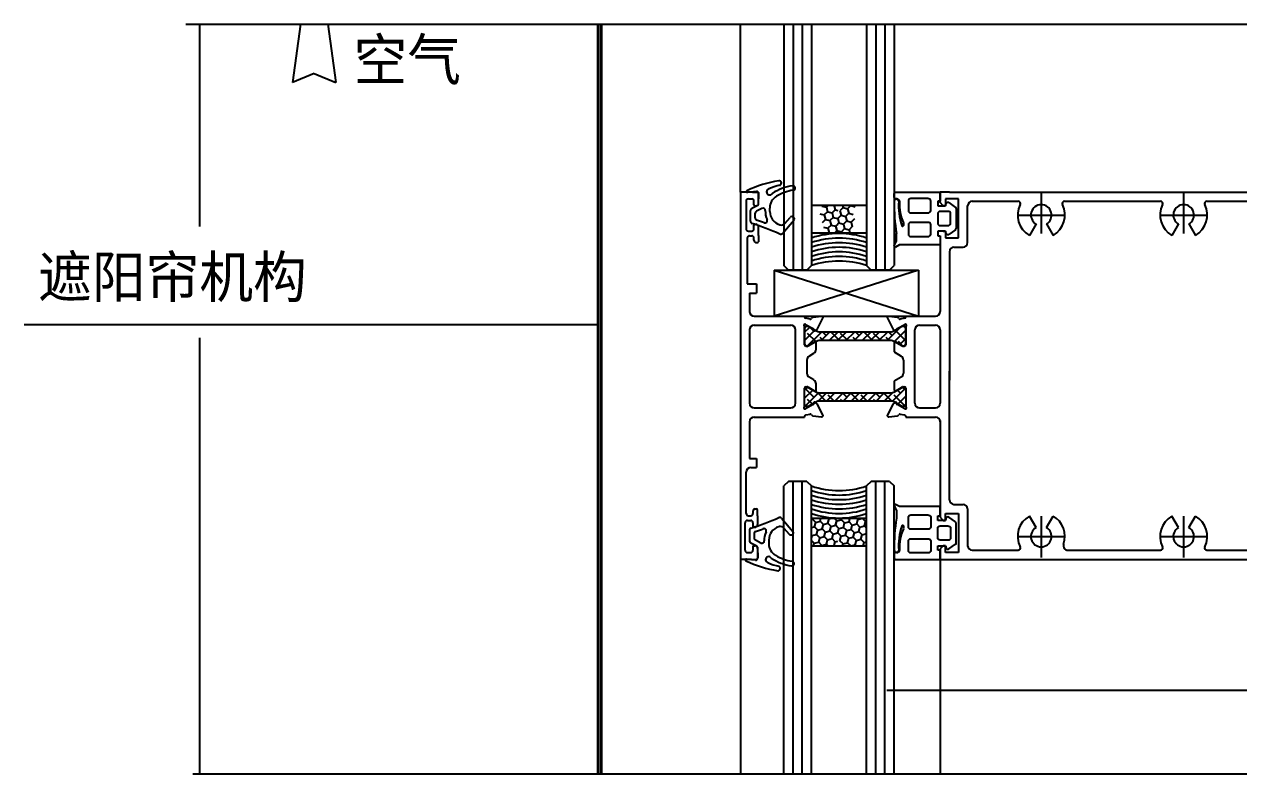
# Model space of a CAD drawing. Header units: metres. Extents: x 4581 to 5421, y 2124 to 3222.
# Drawn here: x 4584.1 to 4848.4, y 2123.6 to 2286.8 of the extents above; entities that cross this region are included whole.
import ezdxf

# ---------------------------------------------------------------- set-up
doc = ezdxf.new("R2010")
doc.units = ezdxf.units.M
for name, color, linetype in [('1', 1, 'Continuous'), ('10', 1, 'Continuous'), ('4', 4, 'Continuous'), ('型材', 1, 'Continuous'), ('隔热条', 3, 'Continuous')]:
    doc.layers.add(name, color=color, linetype=linetype)

msp = doc.modelspace()

# ---------------------------------------------------------------- hatches: boundary and pattern name
at = {"layer": '隔热条'}
h = msp.add_hatch(dxfattribs=at)
h.set_pattern_fill('ANSI38', scale=0.4)
h.paths.add_polyline_path([(4772.78, 2217.96, -0.13), (4773.38, 2217.8), (4773.68, 2217.63, -0.09), (4773.74, 2217.6), (4774.22, 2217.31), (4775.18, 2216.76), (4775.54, 2216.76, 0.41), (4775.94, 2217.15), (4775.94, 2220.57, 0.41), (4775.54, 2220.96), (4775.18, 2220.96), (4773.96, 2220.26), (4773.96, 2220.19, -0.58), (4773.65, 2220.03), (4773.61, 2220.05), (4773.38, 2219.92, -0.13), (4772.78, 2219.76), (4757.1, 2219.76, -0.13), (4756.5, 2219.92), (4756.27, 2220.05), (4756.23, 2220.03, -0.58), (4755.92, 2220.19), (4755.92, 2220.26), (4754.7, 2220.96), (4754.34, 2220.96, 0.41), (4753.94, 2220.56), (4753.94, 2217.16, 0.41), (4754.34, 2216.76), (4754.7, 2216.76), (4755.66, 2217.31), (4756.13, 2217.6, -0.09), (4756.2, 2217.63), (4756.5, 2217.8, -0.13), (4757.1, 2217.96)])
h = msp.add_hatch(dxfattribs=at)
h.set_pattern_fill('ANSI38', scale=0.4)
h.paths.add_polyline_path([(4754.7, 2207.72), (4754.34, 2207.72, 0.41), (4753.94, 2207.32), (4753.94, 2203.92, 0.41), (4754.34, 2203.52), (4754.7, 2203.52), (4755.92, 2204.22), (4755.92, 2204.29, -0.58), (4756.23, 2204.45), (4756.27, 2204.42), (4756.5, 2204.56, -0.13), (4757.1, 2204.72), (4772.78, 2204.72, -0.13), (4773.38, 2204.56), (4773.61, 2204.42), (4773.65, 2204.45, -0.58), (4773.96, 2204.29), (4773.96, 2204.22), (4775.18, 2203.52), (4775.54, 2203.52, 0.41), (4775.94, 2203.91), (4775.94, 2207.33, 0.41), (4775.54, 2207.72), (4775.18, 2207.72), (4774.22, 2207.16), (4773.74, 2206.88, -0.09), (4773.68, 2206.85), (4773.38, 2206.68, -0.13), (4772.78, 2206.52), (4757.1, 2206.52, -0.13), (4756.5, 2206.68), (4756.2, 2206.85, -0.09), (4756.13, 2206.88), (4755.66, 2207.16)])

# ---------------------------------------------------------------- linework, layer by layer
for p, q in [((4749.43, 2286.78), (4749.43, 2234.24)), ((4751.43, 2286.78), (4751.43, 2233.24)), ((4753.43, 2286.78), (4753.43, 2233.24)), ((4755.43, 2286.78), (4755.43, 2234.24)), ((4767.43, 2286.78), (4767.43, 2234.24)), ((4769.43, 2286.78), (4769.43, 2233.24)), ((4771.43, 2286.78), (4771.43, 2233.24)), ((4773.43, 2286.78), (4773.43, 2234.24)), ((4742.57, 2250.24), (4739.95, 2250.24)), ((4739.95, 2250.24), (4739.95, 2170.24)), ((4742.57, 2250.24), (4740.45, 2250.24)), ((4743.47, 2250.39), (4741.49, 2250.16)), ((4742.57, 2250.24), (4743.71, 2250.24)), ((4742.57, 2250.24), (4743.71, 2250.24)), ((4743.91, 2247.84), (4743.91, 2250.04)), ((4743.91, 2247.84), (4743.91, 2250.04)), ((4773.73, 2250.24), (4783.43, 2250.24)), ((4783.43, 2250.24), (4783.43, 2248.24)), ((4783.43, 2247.94), (4783.43, 2250.24)), ((4785.45, 2250.24), (4783.45, 2250.24)), ((4785.45, 2250.24), (4893.43, 2250.24)), ((4805.45, 2250.24), (4805.45, 2241.24)), ((4815.45, 2250.24), (4825.45, 2250.24)), ((4836.45, 2250.24), (4836.45, 2241.24)), ((4741.2, 2248.24), (4741.2, 2242.24)), ((4741.7, 2248.74), (4742.41, 2248.74)), ((4743.76, 2247.35), (4742.43, 2246.69)), ((4742.91, 2247.44), (4742.91, 2248.24)), ((4743.87, 2247.63), (4743.97, 2249.89)), ((4743.87, 2247.53), (4743.87, 2247.63)), ((4767.43, 2247.32), (4755.43, 2247.32)), ((4762.19, 2247.32), (4762.31, 2246.86)), ((4763.98, 2247.32), (4763.98, 2247.31)), ((4773.43, 2249.04), (4773.43, 2249.94)), ((4774.03, 2248.74), (4773.73, 2248.74)), ((4782.94, 2248.24), (4782.94, 2247.24)), ((4783.43, 2248.24), (4782.94, 2248.24)), ((4784.13, 2247.24), (4783.43, 2247.94)), ((4787.43, 2248.74), (4784.63, 2248.74)), ((4784.63, 2248.74), (4784.63, 2247.24)), ((4784.63, 2247.24), (4784.77, 2247.77)), ((4785.31, 2247.95), (4786.8, 2246.91)), ((4787.43, 2240.24), (4787.43, 2248.74)), ((4790.43, 2248.24), (4800.4, 2248.24)), ((4810.51, 2248.24), (4831.4, 2248.24)), ((4841.51, 2248.24), (4890.43, 2248.24)), ((4742.16, 2243.89), (4742.16, 2246.24)), ((4743.11, 2247.24), (4743.31, 2247.24)), ((4743.16, 2244.62), (4743.16, 2245.62)), ((4744.65, 2246.68), (4743.43, 2246.07)), ((4746.37, 2246.01), (4746.37, 2246.77)), ((4749.65, 2243.41), (4750.78, 2244.73)), ((4751.64, 2244.65), (4751.49, 2244.78)), ((4757.26, 2245.51), (4758.22, 2245.25)), ((4757.71, 2247.18), (4758.67, 2246.92)), ((4758.93, 2245.95), (4758.22, 2245.25)), ((4758.22, 2245.25), (4758.48, 2244.28)), ((4758.94, 2247.19), (4758.67, 2246.92)), ((4758.67, 2246.92), (4758.93, 2245.95)), ((4758.93, 2245.95), (4759.9, 2245.69)), ((4760.16, 2244.73), (4759.45, 2244.02)), ((4760.6, 2246.4), (4759.9, 2245.69)), ((4759.9, 2245.69), (4760.16, 2244.73)), ((4760.16, 2244.73), (4761.12, 2244.47)), ((4760.39, 2247.19), (4760.6, 2246.4)), ((4760.6, 2246.4), (4761.15, 2246.26)), ((4761.86, 2245.19), (4761.15, 2244.48)), ((4762.31, 2246.86), (4761.6, 2246.15)), ((4761.6, 2246.15), (4761.86, 2245.19)), ((4761.86, 2245.19), (4762.83, 2244.93)), ((4762.31, 2246.86), (4763.28, 2246.6)), ((4763.53, 2245.63), (4762.83, 2244.93)), ((4762.83, 2244.93), (4763.09, 2243.96)), ((4763.98, 2247.31), (4763.28, 2246.6)), ((4763.28, 2246.6), (4763.53, 2245.63)), ((4763.53, 2245.63), (4764.5, 2245.38)), ((4763.98, 2247.31), (4764.95, 2247.05)), ((4782.94, 2247.24), (4784.63, 2247.24)), ((4784.63, 2247.24), (4784.13, 2247.24)), ((4786.93, 2246.67), (4786.93, 2242.31)), ((4789.43, 2239.24), (4789.43, 2247.24)), ((4800.31, 2245.24), (4810.6, 2245.24)), ((4831.31, 2245.24), (4841.6, 2245.24)), ((4742.91, 2242.24), (4742.91, 2243.04)), ((4743.11, 2243.24), (4743.31, 2243.24)), ((4743.11, 2243.24), (4743.31, 2243.24)), ((4743.91, 2240.75), (4743.91, 2242.64)), ((4749.11, 2241.24), (4751.67, 2244.23)), ((4758.48, 2244.28), (4757.78, 2243.57)), ((4758.04, 2242.61), (4759, 2242.35)), ((4758.48, 2244.28), (4759.45, 2244.02)), ((4759.71, 2243.06), (4759, 2242.35)), ((4759, 2242.35), (4759.26, 2241.38)), ((4759.45, 2244.02), (4759.71, 2243.06)), ((4759.71, 2243.06), (4760.67, 2242.8)), ((4761.15, 2243.27), (4760.67, 2242.8)), ((4760.67, 2242.8), (4760.93, 2241.83)), ((4761.41, 2243.51), (4760.71, 2242.81)), ((4760.71, 2242.81), (4760.97, 2241.84)), ((4761.15, 2244.5), (4761.12, 2244.47)), ((4761.12, 2244.47), (4761.15, 2244.37)), ((4761.15, 2244.48), (4761.41, 2243.51)), ((4761.41, 2243.51), (4762.38, 2243.25)), ((4762.64, 2242.29), (4761.93, 2241.58)), ((4763.09, 2243.96), (4762.38, 2243.25)), ((4762.38, 2243.25), (4762.64, 2242.29)), ((4762.64, 2242.29), (4763.6, 2242.03)), ((4763.09, 2243.96), (4764.05, 2243.7)), ((4764.31, 2242.74), (4763.6, 2242.03)), ((4763.6, 2242.03), (4763.79, 2241.32)), ((4764.76, 2244.41), (4764.05, 2243.7)), ((4764.05, 2243.7), (4764.31, 2242.74)), ((4786.78, 2242.05), (4785.31, 2241.03)), ((4804.33, 2243.29), (4802.88, 2240.78)), ((4806.58, 2243.29), (4808.03, 2240.78)), ((4835.33, 2243.29), (4833.88, 2240.78)), ((4837.58, 2243.29), (4839.03, 2240.78)), ((4741.45, 2240.24), (4741.45, 2230.24)), ((4741.7, 2241.74), (4742.41, 2241.74)), ((4741.95, 2240.74), (4742.41, 2240.74)), ((4742.91, 2239.74), (4742.91, 2240.24)), ((4743.91, 2240.75), (4743.91, 2239.44)), ((4767.43, 2241.32), (4755.43, 2241.32)), ((4759.26, 2241.38), (4759.19, 2241.32)), ((4759.26, 2241.38), (4759.5, 2241.32)), ((4760.93, 2241.83), (4760.42, 2241.32)), ((4760.93, 2241.83), (4761.15, 2241.77)), ((4760.97, 2241.84), (4761.93, 2241.58)), ((4761.93, 2241.58), (4762, 2241.32)), ((4773.44, 2238.52), (4773.93, 2239.63)), ((4773.93, 2239.63), (4773.93, 2241.25)), ((4784.63, 2241.74), (4782.94, 2241.74)), ((4782.94, 2241.74), (4782.94, 2240.74)), ((4782.94, 2240.74), (4783.43, 2240.74)), ((4783.43, 2240.74), (4783.43, 2238.74)), ((4784.13, 2241.74), (4784.63, 2241.74)), ((4784.77, 2241.21), (4784.63, 2241.74)), ((4784.63, 2241.74), (4784.63, 2240.24)), ((4784.63, 2240.24), (4787.43, 2240.24)), ((4743.41, 2239.24), (4743.71, 2239.24)), ((4774.56, 2238.74), (4773.72, 2238.26)), ((4783.43, 2238.74), (4774.56, 2238.74)), ((4783.43, 2238.74), (4783.45, 2224.24)), ((4785.45, 2237.24), (4785.45, 2209.25)), ((4786.45, 2238.24), (4788.43, 2238.24)), ((4750.43, 2233.24), (4749.43, 2234.24)), ((4754.43, 2233.24), (4755.43, 2234.24)), ((4768.43, 2233.24), (4767.43, 2234.24)), ((4772.43, 2233.24), (4773.43, 2234.24)), ((4754.43, 2233.24), (4750.43, 2233.24)), ((4772.43, 2233.24), (4768.43, 2233.24)), ((4741.45, 2230.24), (4743.45, 2230.24)), ((4743.45, 2230.24), (4743.45, 2228.24)), ((4741.95, 2228.24), (4741.95, 2224.24)), ((4741.95, 2228.24), (4743.45, 2228.24)), ((4742.95, 2223.24), (4753.94, 2223.24)), ((4742.95, 2221.24), (4750.45, 2221.24)), ((4750.45, 2221.24), (4750.94, 2221.24)), ((4751.94, 2223.24), (4753.94, 2223.24)), ((4753.94, 2223.07), (4753.94, 2223.24)), ((4775.94, 2223.07), (4775.94, 2223.24)), ((4775.94, 2223.24), (4782.45, 2223.24)), ((4778.94, 2221.24), (4782.45, 2221.24)), ((4741.95, 2220.24), (4741.95, 2204.24)), ((4783.45, 2220.24), (4783.45, 2204.24)), ((4754.43, 2213.67), (4754.43, 2210.8)), ((4775.45, 2213.67), (4775.45, 2210.8)), ((4785.45, 2183.24), (4785.45, 2211.22)), ((4742.95, 2203.24), (4750.94, 2203.24)), ((4778.94, 2203.24), (4782.45, 2203.24)), ((4741.95, 2200.24), (4741.95, 2192.24)), ((4742.95, 2201.24), (4753.94, 2201.24)), ((4753.94, 2201.41), (4753.94, 2201.24)), ((4775.94, 2201.41), (4775.94, 2201.24)), ((4775.94, 2201.24), (4782.45, 2201.24)), ((4783.43, 2200.47), (4783.43, 2181.74)), ((4741.95, 2192.24), (4743.45, 2192.24)), ((4743.45, 2192.24), (4743.45, 2190.24)), ((4741.23, 2180.24), (4741.23, 2189.24)), ((4742.23, 2190.24), (4743.45, 2190.24)), ((4750.43, 2187.24), (4749.43, 2186.24)), ((4754.43, 2187.24), (4750.43, 2187.24)), ((4751.43, 2123.58), (4751.43, 2187.24)), ((4753.43, 2123.58), (4753.43, 2187.24)), ((4754.43, 2187.24), (4755.43, 2186.24)), ((4768.43, 2187.24), (4767.43, 2186.24)), ((4772.43, 2187.24), (4768.43, 2187.24)), ((4769.43, 2123.58), (4769.43, 2187.24)), ((4771.43, 2123.58), (4771.43, 2187.24)), ((4772.43, 2187.24), (4773.43, 2186.24)), ((4749.43, 2123.58), (4749.43, 2186.24)), ((4755.43, 2123.58), (4755.43, 2186.24)), ((4767.43, 2123.58), (4767.43, 2186.24)), ((4773.43, 2123.58), (4773.43, 2186.24)), ((4743.19, 2181.24), (4743.49, 2181.24)), ((4773.44, 2181.96), (4773.93, 2180.85)), ((4774.56, 2181.74), (4773.72, 2182.21)), ((4783.43, 2181.74), (4774.56, 2181.74)), ((4783.43, 2181.74), (4783.43, 2179.44)), ((4783.43, 2179.74), (4783.43, 2181.74)), ((4786.45, 2182.24), (4788.43, 2182.24)), ((4789.43, 2181.24), (4789.43, 2173.24)), ((4741.48, 2178.74), (4742.19, 2178.74)), ((4741.73, 2179.74), (4742.19, 2179.74)), ((4742.69, 2180.74), (4742.69, 2180.24)), ((4743.69, 2179.73), (4743.69, 2181.04)), ((4743.69, 2179.73), (4743.69, 2177.84)), ((4748.88, 2179.23), (4751.45, 2176.25)), ((4767.43, 2179.16), (4755.43, 2179.16)), ((4755.43, 2178.96), (4755.65, 2179.02)), ((4755.65, 2179.02), (4755.69, 2179.16)), ((4756.36, 2178.32), (4755.65, 2179.02)), ((4756.36, 2178.32), (4757.33, 2178.58)), ((4757.33, 2178.58), (4757.48, 2179.16)), ((4758.04, 2177.87), (4757.33, 2178.58)), ((4759, 2178.13), (4759.26, 2179.09)), ((4759.26, 2179.09), (4759.19, 2179.16)), ((4759.26, 2179.09), (4759.5, 2179.16)), ((4760.93, 2178.65), (4760.42, 2179.16)), ((4760.67, 2177.68), (4760.93, 2178.65)), ((4760.71, 2177.67), (4760.97, 2178.64)), ((4760.93, 2178.65), (4761.15, 2178.7)), ((4760.97, 2178.64), (4761.93, 2178.9)), ((4761.93, 2178.9), (4762, 2179.16)), ((4762.64, 2178.19), (4761.93, 2178.9)), ((4763.6, 2178.45), (4763.79, 2179.16)), ((4765.28, 2178), (4765.54, 2178.97)), ((4765.54, 2178.97), (4765.34, 2179.16)), ((4765.54, 2178.97), (4766.26, 2179.16)), ((4767.21, 2178.52), (4766.57, 2179.16)), ((4767.21, 2178.52), (4767.43, 2178.58)), ((4773.93, 2180.85), (4773.93, 2179.23)), ((4782.94, 2179.74), (4783.43, 2179.74)), ((4782.94, 2178.74), (4782.94, 2179.74)), ((4784.63, 2178.74), (4782.94, 2178.74)), ((4783.43, 2179.44), (4784.13, 2178.74)), ((4784.13, 2178.74), (4784.63, 2178.74)), ((4784.63, 2180.24), (4787.43, 2180.24)), ((4784.63, 2178.74), (4784.63, 2180.24)), ((4784.77, 2179.27), (4784.63, 2178.74)), ((4786.78, 2178.43), (4785.31, 2179.45)), ((4787.43, 2180.24), (4787.43, 2171.74)), ((4804.33, 2177.19), (4802.88, 2179.69)), ((4805.45, 2179.64), (4805.45, 2170.64)), ((4806.58, 2177.19), (4808.03, 2179.69)), ((4835.33, 2177.19), (4833.88, 2179.69)), ((4836.45, 2179.64), (4836.45, 2170.64)), ((4837.58, 2177.19), (4839.03, 2179.69)), ((4740.98, 2172.24), (4740.98, 2178.24)), ((4741.93, 2176.58), (4741.93, 2174.24)), ((4742.69, 2178.24), (4742.69, 2177.44)), ((4742.89, 2177.24), (4743.09, 2177.24)), ((4742.89, 2177.24), (4743.09, 2177.24)), ((4749.42, 2177.07), (4750.56, 2175.75)), ((4755.43, 2177.17), (4756.1, 2177.35)), ((4756.1, 2177.35), (4756.36, 2178.32)), ((4756.81, 2176.64), (4756.1, 2177.35)), ((4756.55, 2175.68), (4756.81, 2176.64)), ((4756.81, 2176.64), (4757.78, 2176.9)), ((4757.78, 2176.9), (4758.04, 2177.87)), ((4758.48, 2176.2), (4757.78, 2176.9)), ((4758.04, 2177.87), (4759, 2178.13)), ((4758.22, 2175.23), (4758.48, 2176.2)), ((4758.48, 2176.2), (4759.45, 2176.45)), ((4759.71, 2177.42), (4759, 2178.13)), ((4759.45, 2176.45), (4759.71, 2177.42)), ((4760.16, 2175.75), (4759.45, 2176.45)), ((4759.71, 2177.42), (4760.67, 2177.68)), ((4760.16, 2175.75), (4761.12, 2176.01)), ((4761.15, 2177.2), (4760.67, 2177.68)), ((4761.41, 2176.96), (4760.71, 2177.67)), ((4761.12, 2176.01), (4761.15, 2176.11)), ((4761.15, 2175.98), (4761.12, 2176.01)), ((4761.15, 2176), (4761.41, 2176.96)), ((4761.86, 2175.29), (4761.15, 2176)), ((4761.41, 2176.96), (4762.38, 2177.22)), ((4762.38, 2177.22), (4762.64, 2178.19)), ((4763.09, 2176.52), (4762.38, 2177.22)), ((4762.64, 2178.19), (4763.6, 2178.45)), ((4762.83, 2175.55), (4763.09, 2176.52)), ((4763.09, 2176.52), (4764.05, 2176.77)), ((4764.31, 2177.74), (4763.6, 2178.45)), ((4764.05, 2176.77), (4764.31, 2177.74)), ((4764.76, 2176.07), (4764.05, 2176.77)), ((4764.31, 2177.74), (4765.28, 2178)), ((4764.5, 2175.1), (4764.76, 2176.07)), ((4764.76, 2176.07), (4765.73, 2176.33)), ((4765.98, 2177.29), (4765.28, 2178)), ((4765.73, 2176.33), (4765.98, 2177.29)), ((4766.43, 2175.62), (4765.73, 2176.33)), ((4765.98, 2177.29), (4766.95, 2177.55)), ((4766.95, 2177.55), (4767.21, 2178.52)), ((4767.43, 2177.07), (4766.95, 2177.55)), ((4767.4, 2175.88), (4767.43, 2175.98)), ((4786.93, 2173.81), (4786.93, 2178.17)), ((4743.53, 2173.13), (4742.21, 2173.79)), ((4742.93, 2175.86), (4742.93, 2174.86)), ((4744.42, 2173.8), (4743.21, 2174.41)), ((4746.14, 2174.47), (4746.14, 2173.7)), ((4751.41, 2175.82), (4751.26, 2175.69)), ((4755.59, 2175.42), (4755.43, 2175.58)), ((4755.43, 2174.83), (4755.59, 2175.42)), ((4756.03, 2173.75), (4755.43, 2174.35)), ((4755.59, 2175.42), (4756.55, 2175.68)), ((4755.91, 2173.29), (4756.03, 2173.75)), ((4756.03, 2173.75), (4757, 2174.01)), ((4757.26, 2174.97), (4756.55, 2175.68)), ((4757, 2174.01), (4757.26, 2174.97)), ((4757.71, 2173.3), (4757, 2174.01)), ((4757.26, 2174.97), (4758.22, 2175.23)), ((4757.7, 2173.29), (4757.71, 2173.3)), ((4757.71, 2173.3), (4758.67, 2173.56)), ((4758.93, 2174.52), (4758.22, 2175.23)), ((4758.67, 2173.56), (4758.93, 2174.52)), ((4758.94, 2173.29), (4758.67, 2173.56)), ((4758.93, 2174.52), (4759.9, 2174.78)), ((4759.9, 2174.78), (4760.16, 2175.75)), ((4760.6, 2174.07), (4759.9, 2174.78)), ((4760.39, 2173.29), (4760.6, 2174.07)), ((4760.6, 2174.07), (4761.15, 2174.22)), ((4761.6, 2174.33), (4761.86, 2175.29)), ((4762.31, 2173.62), (4761.6, 2174.33)), ((4761.86, 2175.29), (4762.83, 2175.55)), ((4762.19, 2173.16), (4762.31, 2173.62)), ((4762.31, 2173.62), (4763.28, 2173.88)), ((4763.53, 2174.84), (4762.83, 2175.55)), ((4763.28, 2173.88), (4763.53, 2174.84)), ((4763.98, 2173.17), (4763.28, 2173.88)), ((4763.53, 2174.84), (4764.5, 2175.1)), ((4763.98, 2173.17), (4764.95, 2173.43)), ((4765.21, 2174.39), (4764.5, 2175.1)), ((4764.95, 2173.43), (4765.21, 2174.39)), ((4765.22, 2173.16), (4764.95, 2173.43)), ((4765.21, 2174.39), (4766.17, 2174.65)), ((4766.17, 2174.65), (4766.43, 2175.62)), ((4766.88, 2173.95), (4766.17, 2174.65)), ((4766.43, 2175.62), (4767.4, 2175.88)), ((4766.67, 2173.16), (4766.88, 2173.95)), ((4766.88, 2173.95), (4767.43, 2174.09)), ((4767.43, 2175.85), (4767.4, 2175.88)), ((4785.31, 2172.53), (4786.8, 2173.56)), ((4800.31, 2175.24), (4810.6, 2175.24)), ((4831.31, 2175.24), (4841.6, 2175.24)), ((4741.48, 2171.74), (4742.19, 2171.74)), ((4742.69, 2173.04), (4742.69, 2172.24)), ((4742.89, 2173.24), (4743.09, 2173.24)), ((4743.64, 2172.95), (4743.64, 2172.85)), ((4743.64, 2172.85), (4743.74, 2170.58)), ((4743.69, 2172.64), (4743.69, 2170.44)), ((4743.69, 2172.64), (4743.69, 2170.44)), ((4767.43, 2173.16), (4755.43, 2173.16)), ((4763.98, 2173.16), (4763.98, 2173.17)), ((4773.43, 2171.44), (4773.43, 2170.54)), ((4774.03, 2171.74), (4773.73, 2171.74)), ((4782.94, 2173.24), (4784.63, 2173.24)), ((4782.94, 2172.24), (4782.94, 2173.24)), ((4783.43, 2172.24), (4782.94, 2172.24)), ((4784.13, 2173.24), (4783.43, 2172.54)), ((4783.43, 2172.54), (4783.43, 2170.24)), ((4783.43, 2170.24), (4783.43, 2172.24)), ((4784.63, 2173.24), (4784.13, 2173.24)), ((4784.63, 2171.74), (4784.63, 2173.24)), ((4784.63, 2173.24), (4784.77, 2172.71)), ((4787.43, 2171.74), (4784.63, 2171.74)), ((4790.43, 2172.24), (4800.4, 2172.24)), ((4811.26, 2172.24), (4831.4, 2172.24)), ((4841.51, 2172.24), (4890.43, 2172.24)), ((4742.34, 2170.24), (4739.95, 2170.24)), ((4739.95, 2170.24), (4739.95, 2123.58)), ((4743.24, 2170.08), (4741.26, 2170.31)), ((4742.34, 2170.24), (4743.49, 2170.24)), ((4742.34, 2170.24), (4743.49, 2170.24)), ((4773.73, 2170.24), (4783.43, 2170.24)), ((4783.43, 2170.24), (4893.43, 2170.24)), ((4783.43, 2170.24), (4783.43, 2123.58))]:
    msp.add_line(p, q)
for points in [[(4776.54, 2246.21, 0.41), (4777.04, 2245.71), (4780.78, 2245.71, 0.38), (4781.38, 2246.21), (4781.38, 2248.31, 0.38), (4780.78, 2248.81), (4777.04, 2248.81, 0.41), (4776.54, 2248.31)], [(4782.93, 2243.44, 0.41), (4783.43, 2242.94), (4785.13, 2242.94, 0.38), (4785.73, 2243.44), (4785.73, 2245.54, 0.38), (4785.13, 2246.04), (4783.43, 2246.04, 0.41), (4782.93, 2245.54)], [(4776.54, 2241.05, 0.41), (4777.04, 2240.55), (4780.78, 2240.55, 0.38), (4781.38, 2241.05), (4781.38, 2243.15, 0.38), (4780.78, 2243.65), (4777.04, 2243.65, 0.41), (4776.54, 2243.15)], [(4776.54, 2179.43, -0.41), (4777.04, 2179.93), (4780.78, 2179.93, -0.38), (4781.38, 2179.43), (4781.38, 2177.33, -0.38), (4780.78, 2176.83), (4777.04, 2176.83, -0.41), (4776.54, 2177.33)], [(4782.93, 2177.04, -0.41), (4783.43, 2177.54), (4785.13, 2177.54, -0.38), (4785.73, 2177.04), (4785.73, 2174.94, -0.38), (4785.13, 2174.44), (4783.43, 2174.44, -0.41), (4782.93, 2174.94)], [(4776.54, 2174.26, -0.41), (4777.04, 2174.76), (4780.78, 2174.76, -0.38), (4781.38, 2174.26), (4781.38, 2172.16, -0.38), (4780.78, 2171.66), (4777.04, 2171.66, -0.41), (4776.54, 2172.16)]]:
    msp.add_lwpolyline(points, format="xyb", close=True)
for centre, radius, start, end in [((4752.3, 2227.56), 25.45, 99.05, 115.42), ((4748.37, 2252.19), 0.5, 278.14, 98.14), ((4741.46, 2250.36), 0.2, 115.42, 276.6), ((4743.47, 2249.89), 0.5, 0, 90), ((4743.71, 2250.04), 0.2, 0, 90), ((4743.71, 2250.04), 0.2, 0, 90), ((4746.33, 2250.28), 0.67, 102.88, 329.64), ((4750.5, 2241.95), 9.97, 101.28, 115.7), ((4752.8, 2241.1), 10.63, 98.14, 123.69), ((4752.8, 2241.1), 9.63, 98.14, 121.19), ((4751.37, 2251.13), 0.5, 278.14, 98.14), ((4773.73, 2249.94), 0.3, 90, 180), ((4741.7, 2248.24), 0.5, 90, 180), ((4742.41, 2248.24), 0.5, 0, 90), ((4743.11, 2247.44), 0.2, 180, 270), ((4743.31, 2247.84), 0.6, 270, 0), ((4743.67, 2247.53), 0.2, 296.57, 0), ((4749.37, 2246.77), 3, 121.19, 180), ((4773.92, 2248.22), 0.5, 0.87, 182.17), ((4813.31, 2247.6), 39.89, 179.13, 189.17), ((4773.73, 2249.04), 0.3, 180, 270), ((4774.03, 2248.14), 0.6, 0, 90), ((4788.08, 2247.24), 13.69, 175.85, 198.19), ((4783.86, 2247.49), 9.26, 175.99, 205.32), ((4785.13, 2247.59), 0.4, 63.86, 153.44), ((4790.43, 2247.24), 1, 90, 180), ((4805.45, 2245.24), 5.14, 153.7, 240), ((4800.4, 2247.74), 0.5, 333.7, 90), ((4805.45, 2245.24), 2.25, 300, 240), ((4805.45, 2245.24), 5.14, 300, 26.3), ((4810.51, 2247.74), 0.5, 90, 206.3), ((4836.45, 2245.24), 5.14, 153.7, 240), ((4831.4, 2247.74), 0.5, 333.7, 90), ((4836.45, 2245.24), 2.25, 300, 240), ((4836.45, 2245.24), 5.14, 300, 26.3), ((4841.51, 2247.74), 0.5, 90, 206.3), ((4742.66, 2246.24), 0.5, 116.57, 180), ((4743.36, 2246.92), 0.2, 116.57, 180), ((4743.66, 2245.62), 0.5, 116.57, 180), ((4744.87, 2246.23), 0.5, 357.15, 116.57), ((4749.37, 2246.01), 4, 177.15, 206.02), ((4749.37, 2246.01), 3, 180, 253.46), ((4751.16, 2244.4), 0.5, 49.4, 139.4), ((4786.63, 2246.67), 0.3, 0, 55.19), ((4741.7, 2242.24), 0.5, 180, 270), ((4742.66, 2243.89), 0.5, 180, 252.13), ((4742.41, 2242.24), 0.5, 270, 0), ((4724.08, 2186.29), 60.02, 65.97, 72.13), ((4743.11, 2243.04), 0.2, 90, 180), ((4743.66, 2244.62), 0.5, 180, 251.45), ((4743.36, 2243.35), 0.2, 180, 251.33), ((4743.31, 2242.64), 0.6, 0, 90), ((4743.31, 2242.64), 0.6, 0, 90), ((4724.08, 2186.29), 61.02, 69.8, 71.45), ((4745.32, 2244.03), 0.5, 249.8, 26.02), ((4754.71, 2264), 21.77, 253.46, 253.74), ((4748.89, 2244.06), 1, 253.74, 319.4), ((4751.44, 2244.43), 0.3, 319.4, 49.4), ((4775.26, 2243.03), 0.2, 198, 308.38), ((4775.07, 2243.26), 0.5, 308.38, 32.91), ((4786.63, 2242.31), 0.3, 300, 0), ((4741.95, 2240.24), 0.5, 90, 180), ((4742.41, 2240.24), 0.5, 0, 90), ((4743.41, 2239.74), 0.5, 180, 270), ((4743.71, 2239.44), 0.2, 270, 0), ((4748.73, 2241.57), 0.5, 245.97, 319.4), ((4761.43, 2222.34), 18.87, 71.46, 108.54), ((4761.43, 2221.34), 18.87, 71.46, 108.54), ((4785.13, 2241.39), 0.4, 206.56, 296.14), ((4761.43, 2220.34), 18.87, 71.46, 108.54), ((4761.43, 2219.34), 18.87, 71.46, 108.54), ((4761.43, 2218.34), 18.87, 71.46, 108.54), ((4773.63, 2238.44), 0.2, 156.52, 299.47), ((4786.45, 2237.24), 1, 90, 180), ((4788.43, 2239.24), 1, 270, 0), ((4761.43, 2217.34), 18.87, 71.46, 108.54), ((4761.43, 2216.34), 18.87, 71.46, 108.54), ((4742.95, 2224.24), 1, 180, 270), ((4782.45, 2224.24), 1, 270, 0), ((4742.95, 2220.24), 1, 90, 180), ((4750.94, 2220.24), 1, 0, 90), ((4778.94, 2220.24), 1, 90, 180), ((4782.45, 2220.24), 1, 0, 90), ((4755.43, 2213.67), 1, 121.08, 180), ((4774.45, 2213.67), 1, 0, 58.92), ((4755.43, 2210.8), 1, 180, 238.92), ((4774.45, 2210.8), 1, 301.08, 0), ((4742.95, 2204.24), 1, 180, 270), ((4750.94, 2204.24), 1, 270, 0), ((4778.94, 2204.24), 1, 180, 270), ((4782.45, 2204.24), 1, 270, 0), ((4742.95, 2200.24), 1, 90, 180), ((4782.45, 2200.24), 1, 0, 90), ((4742.23, 2189.24), 1, 90, 180), ((4761.43, 2204.13), 18.87, 251.46, 288.54), ((4761.43, 2203.13), 18.87, 251.46, 288.54), ((4761.43, 2202.13), 18.87, 251.46, 288.54), ((4743.19, 2180.74), 0.5, 90, 180), ((4743.49, 2181.04), 0.2, 0, 90), ((4761.43, 2201.13), 18.87, 251.46, 288.54), ((4761.43, 2200.13), 18.87, 251.46, 288.54), ((4761.43, 2199.13), 18.87, 251.46, 288.54), ((4773.63, 2182.04), 0.2, 60.53, 203.48), ((4786.45, 2183.24), 1, 180, 270), ((4788.43, 2181.24), 1, 0, 90), ((4741.48, 2178.24), 0.5, 90, 180), ((4741.73, 2180.24), 0.5, 180, 270), ((4742.19, 2180.24), 0.5, 270, 0), ((4742.19, 2178.24), 0.5, 0, 90), ((4723.86, 2234.18), 60.02, 287.87, 294.03), ((4748.5, 2178.91), 0.5, 40.6, 114.03), ((4761.43, 2198.13), 18.87, 251.46, 288.54), ((4813.31, 2172.88), 39.89, 170.83, 180.87), ((4785.13, 2179.09), 0.4, 63.86, 153.44), ((4805.45, 2175.24), 5.14, 120, 206.3), ((4805.45, 2175.24), 5.14, 341, 60), ((4836.45, 2175.24), 5.14, 120, 206.3), ((4836.45, 2175.24), 5.14, 333.7, 60), ((4742.43, 2176.58), 0.5, 107.87, 180), ((4742.89, 2177.44), 0.2, 180, 270), ((4743.13, 2177.13), 0.2, 108.67, 180), ((4743.43, 2175.86), 0.5, 108.55, 180), ((4743.09, 2177.84), 0.6, 270, 0), ((4743.09, 2177.84), 0.6, 270, 0), ((4723.86, 2234.18), 61.02, 288.55, 290.2), ((4745.1, 2176.45), 0.5, 333.98, 110.2), ((4749.14, 2174.47), 4, 153.98, 182.85), ((4749.14, 2174.47), 3, 106.54, 180), ((4754.48, 2156.48), 21.77, 106.26, 106.54), ((4748.67, 2176.42), 1, 40.6, 106.26), ((4751.22, 2176.05), 0.3, 310.6, 40.6), ((4788.08, 2173.24), 13.69, 161.81, 184.15), ((4783.86, 2172.98), 9.26, 154.68, 184.01), ((4775.26, 2177.45), 0.2, 51.62, 162), ((4775.07, 2177.22), 0.5, 327.09, 51.62), ((4786.63, 2178.17), 0.3, 0, 60), ((4805.45, 2175.24), 2.25, 120, 60), ((4836.45, 2175.24), 2.25, 120, 60), ((4742.43, 2174.24), 0.5, 180, 243.43), ((4743.43, 2174.86), 0.5, 180, 243.43), ((4743.13, 2173.55), 0.2, 180, 243.43), ((4744.65, 2174.25), 0.5, 243.43, 2.85), ((4749.14, 2173.7), 3, 180, 238.81), ((4750.94, 2176.07), 0.5, 220.6, 310.6), ((4786.63, 2173.81), 0.3, 304.81, 360), ((4811.26, 2173.24), 1, 161, 270), ((4741.48, 2172.24), 0.5, 180, 270), ((4742.19, 2172.24), 0.5, 270, 0), ((4742.89, 2173.04), 0.2, 90, 180), ((4743.09, 2172.64), 0.6, 0, 90), ((4743.44, 2172.95), 0.2, 360, 63.43), ((4746.1, 2170.19), 0.67, 30.36, 257.12), ((4752.58, 2179.38), 9.63, 238.81, 261.86), ((4773.92, 2172.25), 0.5, 177.83, 359.13), ((4773.73, 2171.44), 0.3, 90, 180), ((4774.03, 2172.34), 0.6, 270, 0), ((4785.13, 2172.89), 0.4, 206.56, 296.14), ((4790.43, 2173.24), 1, 180, 270), ((4800.4, 2172.74), 0.5, 270, 26.3), ((4831.4, 2172.74), 0.5, 270, 26.3), ((4841.51, 2172.74), 0.5, 153.7, 270), ((4741.24, 2170.11), 0.2, 83.4, 244.58), ((4752.07, 2192.92), 25.45, 244.58, 260.95), ((4743.24, 2170.58), 0.5, 270, 360), ((4743.49, 2170.44), 0.2, 270, 0), ((4743.49, 2170.44), 0.2, 270, 0), ((4750.27, 2178.53), 9.97, 244.3, 258.72), ((4752.58, 2179.38), 10.63, 236.31, 261.86), ((4748.14, 2168.28), 0.5, 261.86, 81.86), ((4751.14, 2169.35), 0.5, 261.86, 81.86), ((4773.73, 2170.54), 0.3, 180, 270)]:
    msp.add_arc(centre, radius, start, end)
at = {"layer": '1'}
for p, q in [((4619.19, 2286.78), (4927.79, 2286.78)), ((4622.22, 2286.78), (4622.22, 2242.76)), ((4644.16, 2286.78), (4642.43, 2274.07)), ((4650.15, 2286.78), (4651.87, 2274.07)), ((4708.84, 2286.78), (4708.84, 2123.58)), ((4709.04, 2286.78), (4709.04, 2123.58)), ((4709.54, 2286.78), (4709.54, 2123.58)), ((4709.74, 2286.78), (4709.74, 2123.58)), ((4647.15, 2276.05), (4642.43, 2274.07)), ((4647.15, 2276.05), (4651.87, 2274.07)), ((4622.22, 2218.53), (4622.22, 2123.58)), ((4620.77, 2123.58), (4926.35, 2123.58))]:
    msp.add_line(p, q, dxfattribs=at)
at = {"layer": '10'}
for p, q in [((4709.09, 2221.35), (4584.05, 2221.35)), ((4771.86, 2141.77), (5011.63, 2141.77)), ((4771.86, 2141.77), (5059.93, 2141.77))]:
    msp.add_line(p, q, dxfattribs=at)
at = {"layer": '4'}
for p, q in [((4739.95, 2250.24), (4739.95, 2286.78)), ((4747.27, 2233.24), (4778.72, 2223.24)), ((4778.72, 2233.24), (4747.27, 2223.24)), ((4747.27, 2233.24), (4747.27, 2223.24)), ((4747.27, 2233.24), (4778.72, 2233.24)), ((4778.72, 2233.24), (4778.72, 2223.24)), ((4747.27, 2223.24), (4778.72, 2223.24))]:
    msp.add_line(p, q, dxfattribs=at)
at = {"layer": '型材'}
for p, q in [((4753.94, 2216.94), (4753.94, 2220.96)), ((4754.1, 2221.42), (4755.8, 2220.53)), ((4755.11, 2222.57), (4754.17, 2222.78)), ((4757.6, 2223.18), (4755.69, 2222.93)), ((4756.7, 2220.33), (4757.91, 2222.76)), ((4771.97, 2222.76), (4773.18, 2220.33)), ((4774.19, 2222.93), (4772.28, 2223.18)), ((4774.07, 2220.53), (4775.78, 2221.42)), ((4775.7, 2222.78), (4774.77, 2222.57)), ((4775.94, 2220.96), (4775.94, 2216.94)), ((4751.94, 2204.24), (4751.94, 2220.24)), ((4755.91, 2220.36), (4755.92, 2220.19)), ((4756.23, 2220.03), (4756.7, 2220.33)), ((4773.18, 2220.33), (4773.65, 2220.03)), ((4773.96, 2220.19), (4773.96, 2220.36)), ((4777.94, 2204.24), (4777.94, 2220.24)), ((4754.45, 2216.64), (4754.24, 2216.64)), ((4756.13, 2217.6), (4754.61, 2216.68)), ((4756.44, 2216.01), (4756.44, 2217.43)), ((4773.44, 2217.43), (4773.44, 2215.45)), ((4775.27, 2216.68), (4773.74, 2217.6)), ((4775.64, 2216.64), (4775.42, 2216.64)), ((4754.91, 2214.53), (4755.95, 2215.16)), ((4773.44, 2215.45), (4774.96, 2214.53)), ((4754.24, 2207.84), (4754.45, 2207.84)), ((4754.61, 2207.8), (4756.13, 2206.88)), ((4755.95, 2209.32), (4754.91, 2209.95)), ((4756.44, 2207.05), (4756.44, 2208.46)), ((4774.96, 2209.95), (4773.44, 2209.03)), ((4773.44, 2209.03), (4773.44, 2207.05)), ((4773.74, 2206.88), (4775.27, 2207.8)), ((4775.42, 2207.84), (4775.64, 2207.84)), ((4753.94, 2203.52), (4753.94, 2207.54)), ((4775.94, 2207.54), (4775.94, 2203.52)), ((4755.8, 2203.95), (4754.1, 2203.06)), ((4755.92, 2204.29), (4755.91, 2204.11)), ((4756.7, 2204.15), (4756.23, 2204.45)), ((4757.91, 2201.72), (4756.7, 2204.15)), ((4773.18, 2204.15), (4771.97, 2201.72)), ((4773.65, 2204.45), (4773.18, 2204.15)), ((4773.96, 2204.11), (4773.96, 2204.29)), ((4775.78, 2203.06), (4774.07, 2203.95)), ((4754.17, 2201.7), (4755.11, 2201.91)), ((4755.69, 2201.55), (4757.6, 2201.3)), ((4772.28, 2201.3), (4774.19, 2201.55)), ((4774.77, 2201.91), (4775.7, 2201.7))]:
    msp.add_line(p, q, dxfattribs=at)
for centre, radius, start, end in [((4753.97, 2221.2), 0.25, 60.09, 262), ((4754.24, 2223.07), 0.3, 180, 257.52), ((4755.17, 2222.86), 0.3, 257.52, 337.08), ((4755.73, 2222.63), 0.3, 97.52, 157.08), ((4757.64, 2222.88), 0.3, 335.26, 97.52), ((4772.24, 2222.88), 0.3, 82.48, 204.74), ((4774.15, 2222.63), 0.3, 22.92, 82.48), ((4774.7, 2222.86), 0.3, 202.92, 282.48), ((4775.64, 2223.07), 0.3, 282.48, 0), ((4775.9, 2221.2), 0.25, 278, 119.91), ((4755.71, 2220.35), 0.2, 2.52, 62.52), ((4756.12, 2220.2), 0.2, 182.52, 302.52), ((4773.76, 2220.2), 0.2, 237.48, 357.48), ((4774.16, 2220.35), 0.2, 117.48, 177.48), ((4754.24, 2216.94), 0.3, 180, 270), ((4754.45, 2216.94), 0.3, 270, 301.08), ((4755.44, 2216.01), 1, 301.08, 360), ((4756.24, 2217.43), 0.2, 0, 121.08), ((4773.64, 2217.43), 0.2, 58.99, 180.02), ((4775.42, 2216.94), 0.3, 238.92, 270), ((4775.64, 2216.94), 0.3, 270, 360), ((4754.24, 2207.54), 0.3, 90, 180), ((4754.45, 2207.54), 0.3, 58.92, 90), ((4755.44, 2208.46), 1, 0, 58.92), ((4775.42, 2207.54), 0.3, 90, 121.08), ((4775.64, 2207.54), 0.3, 0, 90), ((4756.24, 2207.05), 0.2, 238.92, 0), ((4773.64, 2207.05), 0.2, 180, 301.08), ((4753.97, 2203.27), 0.25, 98, 299.91), ((4755.71, 2204.12), 0.2, 297.48, 357.48), ((4756.12, 2204.28), 0.2, 57.48, 177.48), ((4773.76, 2204.28), 0.2, 2.52, 122.52), ((4774.16, 2204.12), 0.2, 182.52, 242.52), ((4775.9, 2203.27), 0.25, 240.09, 82), ((4754.24, 2201.41), 0.3, 102.48, 180), ((4755.17, 2201.61), 0.3, 22.92, 102.48), ((4755.73, 2201.85), 0.3, 202.92, 262.48), ((4757.64, 2201.59), 0.3, 262.48, 24.74), ((4772.24, 2201.59), 0.3, 155.26, 277.52), ((4774.15, 2201.85), 0.3, 277.52, 337.08), ((4774.7, 2201.61), 0.3, 77.52, 157.08), ((4775.64, 2201.41), 0.3, 0, 77.52)]:
    msp.add_arc(centre, radius, start, end, dxfattribs=at)
at = {"layer": '隔热条'}
for points in [[(4757.1, 2219.76, -0.13), (4756.5, 2219.92), (4754.7, 2220.96), (4754.34, 2220.96, 0.41), (4753.94, 2220.56), (4753.94, 2217.16, 0.41), (4754.34, 2216.76), (4754.7, 2216.76), (4756.5, 2217.8, -0.13), (4757.1, 2217.96), (4772.78, 2217.96, -0.13), (4773.38, 2217.8), (4775.18, 2216.76), (4775.54, 2216.76, 0.41), (4775.94, 2217.16), (4775.94, 2220.56, 0.41), (4775.54, 2220.96), (4775.18, 2220.96), (4773.38, 2219.92, -0.13), (4772.78, 2219.76)], [(4757.1, 2204.72, 0.13), (4756.5, 2204.56), (4754.7, 2203.52), (4754.34, 2203.52, -0.41), (4753.94, 2203.92), (4753.94, 2207.32, -0.41), (4754.34, 2207.72), (4754.7, 2207.72), (4756.5, 2206.68, 0.13), (4757.1, 2206.52), (4772.78, 2206.52, 0.13), (4773.38, 2206.68), (4775.18, 2207.72), (4775.54, 2207.72, -0.41), (4775.94, 2207.32), (4775.94, 2203.92, -0.41), (4775.54, 2203.52), (4775.18, 2203.52), (4773.38, 2204.56, 0.13), (4772.78, 2204.72)]]:
    msp.add_lwpolyline(points, format="xyb", close=True, dxfattribs=at)

# ---------------------------------------------------------------- texts
at = {"layer": '1'}
msp.add_text('空气', height=9, dxfattribs=at).set_placement((4655.72, 2274.59))
at = {"layer": '10', "insert": (4587.06, 2236.27), "char_height": 9, "attachment_point": 1}
msp.add_mtext('遮阳帘机构', dxfattribs=at)

doc.saveas('drawing.dxf')
